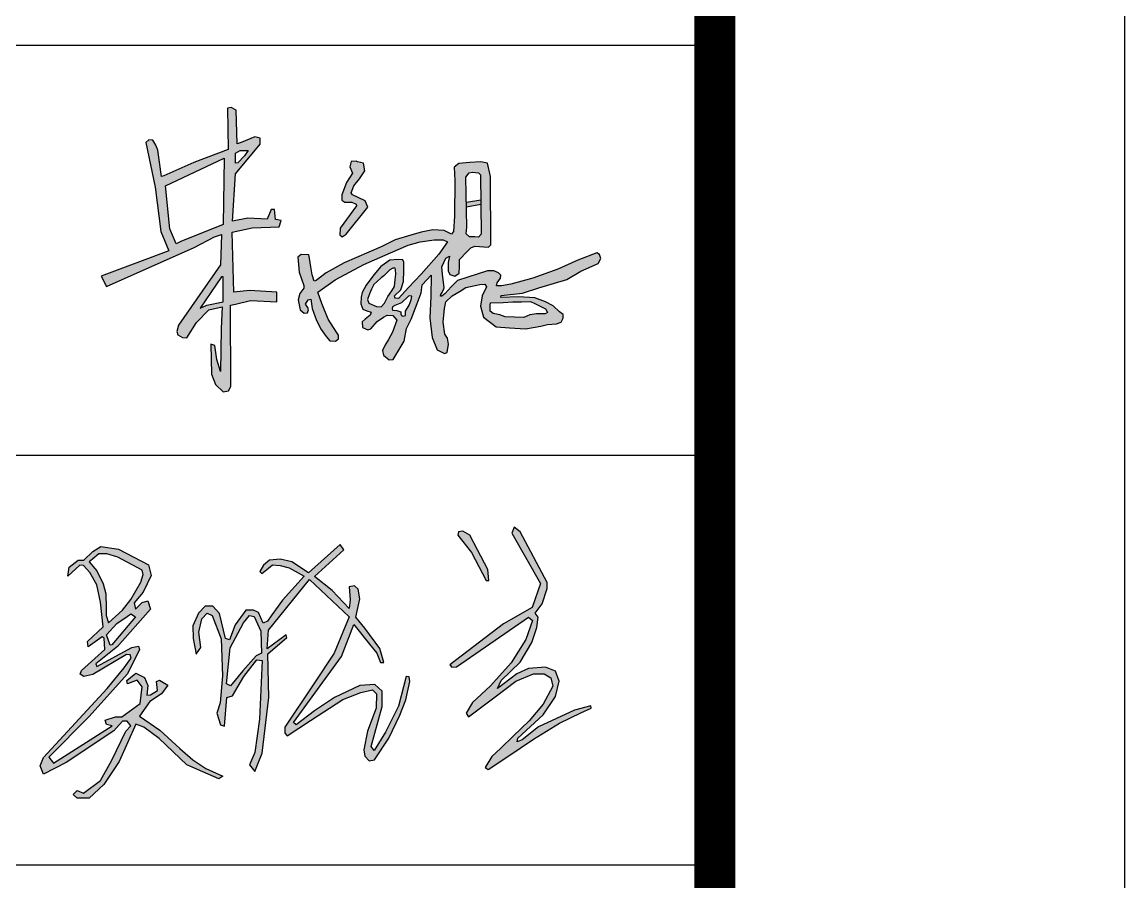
# Model space of a CAD drawing. Extents: x -417156 to 1571408, y 205758 to 1045562.
# Drawn here: x 919907 to 922597, y 1022784 to 1024882 of the extents above; entities that cross this region are included whole.
import ezdxf

# ---------------------------------------------------------------- set-up
doc = ezdxf.new("R2010")
doc.units = 0
doc.header["$LTSCALE"] = 1000
doc.header["$MEASUREMENT"] = 0
doc.layers.get('0').update_dxf_attribs({"linetype": 'CONTINUOUS'})
doc.layers.add('PUB_TITLE', color=4, linetype='CONTINUOUS')
doc.layers.add('TEL_TITLE', color=7, linetype='CONTINUOUS')

msp = doc.modelspace()

# ---------------------------------------------------------------- hatches: boundary and pattern name
h = msp.add_hatch(color=7)
h.paths.add_polyline_path([(920420, 1024369.1), (920468.2, 1024379.8), (920534.6, 1024382.1), (920539, 1024397.9), (920525.6, 1024399.8), (920523, 1024424.5), (920515.2, 1024424.7), (920505.3, 1024401.1), (920457.8, 1024403.8), (920420.9, 1024396), (920427.7, 1024511.7), (920488.2, 1024583.8), (920488.4, 1024598.7), (920474.8, 1024602), (920441.5, 1024588.4), (920432.1, 1024584.8), (920429.7, 1024666.6), (920417.5, 1024673.8), (920408.2, 1024672.1), (920409.7, 1024570.6), (920326.1, 1024538.9), (920252.9, 1024506.9), (920247.2, 1024505), (920238.7, 1024569.3), (920233.6, 1024581.9), (920225.9, 1024593.6), (920216.8, 1024594.3), (920209.1, 1024588.4), (920231.7, 1024478.9), (920246.2, 1024371.2), (920265.7, 1024323.9), (920100.6, 1024262), (920113.2, 1024236.5), (920327.4, 1024332.3), (920376.3, 1024357.6), (920393.6, 1024363.4), (920391.6, 1024289.5), (920289, 1024142.8), (920284.8, 1024126.9), (920287.6, 1024118.9), (920298.5, 1024112.1), (920309, 1024111.2), (920333.1, 1024149.2), (920362.6, 1024179.9), (920395, 1024186.9), (920393.1, 1024134.7), (920391.5, 1024029.8), (920382.5, 1024058.6), (920377.2, 1024093), (920367.6, 1024095.9), (920368.6, 1024059.2), (920369.6, 1024023.2), (920379.5, 1023997.5), (920398.1, 1023979.8), (920410.7, 1023982), (920416.4, 1023993.1), (920415.7, 1024191.3), (920427.5, 1024193.9), (920464.7, 1024202.9), (920528.7, 1024199.3), (920528.7, 1024223.2), (920462, 1024226.9), (920423.7, 1024222.8)])
h.paths.add_polyline_path([(920397.5, 1024388.4), (920294.9, 1024346.6), (920283.2, 1024340.9), (920268, 1024377.6), (920256.8, 1024482.6), (920400.6, 1024550.1)], flags=16)
h.paths.add_polyline_path([(920397.5, 1024260.1), (920397.5, 1024199), (920357.9, 1024191.1), (920341.5, 1024183.6), (920393.9, 1024260.1)], flags=16)
h.paths.add_polyline_path([(920427.7, 1024537.8), (920427.7, 1024562.3), (920439.5, 1024568.8), (920458.4, 1024568.8), (920450.2, 1024555.4), (920433.6, 1024538.2)], flags=16)
h = msp.add_hatch(color=7)
h.paths.add_polyline_path([(921011.2, 1024334.9), (921044.8, 1024332.9), (921050.7, 1024338.8), (921049.4, 1024504.9), (921042.4, 1024537.3), (921026.4, 1024540.9), (920999.3, 1024539.6), (920972.2, 1024536.8), (920960.9, 1024527.7), (920962.8, 1024495.3), (920962.3, 1024408.3), (920959.5, 1024371.1), (920954.8, 1024364.1), (920937.1, 1024373.5), (920909.4, 1024375), (920880.8, 1024369.6), (920855.4, 1024362.3), (920816.9, 1024350.3), (920783.3, 1024333.7), (920692.5, 1024294.9), (920649.2, 1024270.1), (920624.4, 1024251.7), (920619.3, 1024249.8), (920614.5, 1024264.9), (920611.7, 1024284.4), (920608.5, 1024306.1), (920606.7, 1024314.4), (920588.4, 1024314.8), (920579.6, 1024308), (920582.8, 1024271.4), (920594.4, 1024239.2), (920594.2, 1024232.3), (920584.7, 1024219.4), (920580.5, 1024204.6), (920585.8, 1024180.2), (920595.6, 1024171.8), (920603.1, 1024172.4), (920606, 1024179.9), (920604.3, 1024185.8), (920598.2, 1024194), (920604.7, 1024204.2), (920611.4, 1024205.6), (920615.1, 1024182.9), (920625.2, 1024153.8), (920636.7, 1024131.9), (920649, 1024114.9), (920658.2, 1024104.2), (920671.8, 1024103.6), (920678.7, 1024109.1), (920679.1, 1024118.3), (920674.1, 1024125.2), (920653.5, 1024156.9), (920638.7, 1024195.1), (920628.4, 1024223.1), (920671.3, 1024252.9), (920741.1, 1024290.8), (920806, 1024319.2), (920848.9, 1024337.2), (920878.3, 1024345.7), (920912.7, 1024350.7), (920934.6, 1024350.7), (920944.5, 1024345.4), (920924, 1024315.7), (920880.7, 1024266.7), (920849.5, 1024234.4), (920825.1, 1024207.9), (920818.2, 1024208.2), (920816.1, 1024210.5), (920815.4, 1024213.8), (920830.7, 1024228.5), (920837.7, 1024248.6), (920838.3, 1024275.4), (920838.5, 1024296.3), (920836.2, 1024301.5), (920824.3, 1024302.5), (920804, 1024301.1), (920782.2, 1024285.8), (920765.1, 1024265.6), (920746.4, 1024239.9), (920736.8, 1024221.9), (920734.3, 1024210.4), (920733.3, 1024194.6), (920738, 1024181.2), (920747.9, 1024177.5), (920758.5, 1024173.9), (920756.2, 1024167.1), (920743.7, 1024156.7), (920736.8, 1024150.9), (920737.2, 1024136.4), (920750.7, 1024131.4), (920757.9, 1024133.7), (920773.6, 1024151.1), (920789.1, 1024161.8), (920798, 1024166.5), (920811.2, 1024165.8), (920821.5, 1024154.3), (920810.7, 1024125.7), (920801.3, 1024107.3), (920792.1, 1024092.8), (920786.6, 1024080.8), (920789.1, 1024068.9), (920802.3, 1024057.7), (920812.2, 1024058.9), (920838.8, 1024103.5), (920844.8, 1024134.7), (920856.5, 1024156.7), (920870.5, 1024195.7), (920880.8, 1024221.2), (920883, 1024240.5), (920905.4, 1024264.2), (920904.5, 1024212.7), (920901.8, 1024160.4), (920907.8, 1024112), (920919.7, 1024082.1), (920937.8, 1024073.6), (920944, 1024075.8), (920946.9, 1024096.2), (920944.6, 1024110.9), (920938, 1024120.1), (920934.4, 1024150.1), (920937.2, 1024182.7), (920940.9, 1024199.7), (920956.3, 1024213.7), (920975.9, 1024225.5), (920989.3, 1024234.1), (921023.8, 1024241.4), (921035.9, 1024242.6), (921039.8, 1024236.2), (921029.4, 1024214.3), (921025.5, 1024188.5), (921033, 1024161.6), (921063.8, 1024138.2), (921095.7, 1024135.7), (921135, 1024133.6), (921172.2, 1024140.3), (921188.6, 1024144.2), (921210.9, 1024145.3), (921222.2, 1024149.9), (921226.5, 1024159.5), (921227, 1024168.3), (921217.7, 1024174.7), (921202.8, 1024189.8), (921183.5, 1024199.4), (921157.7, 1024208.8), (921118.1, 1024211.2), (921075.2, 1024209.6), (921075.5, 1024214.6), (921127.5, 1024220.3), (921167.9, 1024233.5), (921235.7, 1024254), (921269.6, 1024274.1), (921312.5, 1024292.9), (921318.5, 1024304.8), (921315.7, 1024314.5), (921309, 1024319), (921262.5, 1024300.7), (921213.6, 1024279.2), (921153.2, 1024256.8), (921099.5, 1024242.1), (921076.2, 1024238.5), (921064.5, 1024238.1), (921065.7, 1024245.9), (921073.7, 1024257), (921075, 1024264.3), (921069, 1024270.5), (921057.7, 1024274.9), (921042, 1024274.9), (920994.2, 1024259.4), (920969.5, 1024251.4), (920953.6, 1024235.9), (920939.5, 1024219.8), (920931.1, 1024213.2), (920927.6, 1024213.5), (920928.9, 1024217.1), (920932.1, 1024222.1), (920934.7, 1024229.3), (920936.3, 1024233.4), (920933, 1024266.7), (920930.7, 1024285.1), (920940.4, 1024305.5), (920949.9, 1024311), (920946.2, 1024295.5), (920946.7, 1024274.9), (920950.2, 1024266.4), (920962.4, 1024261.9), (920973.3, 1024269.2), (920974.3, 1024285.6), (920974.3, 1024302.6), (920992.3, 1024321), (921002, 1024331)])
h.paths.add_polyline_path([(920990.5, 1024365.1), (920992.2, 1024381.6), (920989.6, 1024503.6), (920997.6, 1024513.7), (921005.1, 1024515.7), (921020.6, 1024514.4), (921025.3, 1024509), (921027.3, 1024364.1), (921020.7, 1024357), (921011.8, 1024357.9), (920998.6, 1024357.6)], flags=16)
h.paths.add_polyline_path([(921050, 1024197.3), (921080.2, 1024197.7), (921104.2, 1024199.3), (921125.1, 1024199.5), (921146.4, 1024200.2), (921154.8, 1024197.3), (921171, 1024188.8), (921183.4, 1024181.9), (921188.7, 1024173.7), (921182.8, 1024170.1), (921161.5, 1024169.9), (921145.8, 1024167.6), (921130.8, 1024161.5), (921085.5, 1024162.8), (921072.5, 1024167.6), (921056.3, 1024171.3), (921048.7, 1024176.8), (921048.9, 1024191.6)], flags=16)
h.paths.add_polyline_path([(920818.4, 1024278.4), (920818.6, 1024266.5), (920817.2, 1024254.1), (920815.2, 1024236.4), (920809.2, 1024226.6), (920799.2, 1024212.7), (920791.5, 1024196.3), (920783, 1024187.3), (920771.8, 1024188.3), (920752.9, 1024195.8), (920750.1, 1024205), (920754.6, 1024218.7), (920759.6, 1024230.2), (920765.3, 1024241.9), (920783.3, 1024258.3), (920789.9, 1024262.9), (920796, 1024269.5), (920804.3, 1024277.7), (920811.3, 1024281.5), (920817, 1024281.7)], flags=16)
h.paths.add_polyline_path([(920857.6, 1024213.1), (920855.9, 1024203.9), (920851.2, 1024191.6), (920842.7, 1024177), (920842.1, 1024165.9), (920835.8, 1024164.7), (920832.4, 1024166.4), (920831.2, 1024170.1), (920830.7, 1024175.3), (920821.1, 1024178.2), (920810.8, 1024179.4), (920810.2, 1024183), (920810.6, 1024187), (920816.6, 1024190.8), (920832.4, 1024197.1), (920849.7, 1024213.1), (920851.4, 1024214.2)], flags=16)
for points in [[(920750.9, 1024430.3), (920743.9, 1024445.7), (920713.4, 1024460.3), (920710.1, 1024465.3), (920716.6, 1024482.5), (920730.6, 1024499.1), (920743.2, 1024518.7), (920739.6, 1024537.5), (920725.3, 1024540.9), (920722.3, 1024542.9), (920710.1, 1024541.4), (920706.6, 1024528.5), (920713, 1024513.3), (920698.6, 1024490.4), (920686.9, 1024460.5), (920686.9, 1024447.7), (920694.7, 1024442.6), (920711.5, 1024442.6), (920721.8, 1024437.5), (920723.2, 1024433.4), (920682.8, 1024379.4), (920682.3, 1024363.2), (920688.3, 1024357.7), (920697.5, 1024364.4)], [(921026.1, 1024447.8), (920990.9, 1024442.6), (920991.1, 1024429.9), (921026.3, 1024436.6)]]:
    msp.add_hatch(color=7).paths.add_polyline_path(points)
h = msp.add_hatch(color=256)
h.paths.add_polyline_path([(921121.7, 1023638.4), (921107.3, 1023649.4), (921102, 1023634.9), (921171.2, 1023512.6), (921151.4, 1023453.6), (921081.1, 1023413.6), (920950.9, 1023313.5), (920955.3, 1023308.2), (920966.4, 1023308.7), (921142.6, 1023430.1), (921151.8, 1023421.8), (921135.8, 1023375.9), (921100, 1023318.4), (921050, 1023263), (921005.5, 1023221.9), (920990, 1023196.3), (920996.3, 1023187.1), (921061.2, 1023235.9), (921111.6, 1023273.9), (921154.2, 1023291.6), (921180.4, 1023291.6), (921196.8, 1023281.9), (921201.7, 1023261.6), (921178, 1023217.6), (921144, 1023177.3), (921105.3, 1023140.1), (921074.8, 1023110.7), (921053.3, 1023090.1), (921036.6, 1023063.2), (921044.3, 1023058.3), (921089.4, 1023088.8), (921154.3, 1023132.7), (921217.9, 1023171.8), (921270.1, 1023197.2), (921295.2, 1023208.1), (921294.2, 1023214.2), (921254.9, 1023203.7), (921167, 1023162.7), (921127, 1023130.8), (921114.8, 1023125.8), (921116.2, 1023134.9), (921178.2, 1023191.8), (921208.1, 1023236.9), (921217.3, 1023274), (921208.4, 1023298.7), (921184, 1023308.6), (921142, 1023304.8), (921114.2, 1023291.6), (921079.6, 1023265.9), (921066.6, 1023256.2), (921075.5, 1023275.4), (921122.3, 1023320.4), (921150.1, 1023368.7), (921162.3, 1023404.9), (921166.1, 1023430.3), (921158.6, 1023440.1), (921175.6, 1023462.7), (921188.2, 1023500.3), (921187.5, 1023514.9)])
h.paths.add_polyline_path([(920982.3, 1023640.3), (920971.9, 1023638.4), (920969.8, 1023630.1), (921003.1, 1023587.5), (921039.1, 1023519.4), (921045.7, 1023519.4), (921043, 1023546.4), (921017.9, 1023594.5), (920999.5, 1023629.9)], flags=17)
h.paths.add_polyline_path([(920445.8, 1023299.6), (920415.9, 1023262.3), (920406.3, 1023267.9), (920414.9, 1023355.4), (920447.3, 1023416.6), (920462.1, 1023434.6), (920473.1, 1023431.4), (920489.8, 1023396), (920491.5, 1023342.5), (920478.4, 1023336.1)], flags=16)
h.paths.add_polyline_path([(920324.6, 1023377.8), (920331.7, 1023340), (920343.1, 1023355.8), (920338.7, 1023393.8), (920345.6, 1023426), (920358.9, 1023439.8), (920371.3, 1023433.9), (920392.6, 1023377), (920396, 1023287.1), (920390.6, 1023221.1), (920382.7, 1023195.9), (920391.1, 1023167.2), (920401, 1023164.2), (920406.4, 1023234.4), (920420.8, 1023237.9), (920448, 1023285.8), (920480.1, 1023326.4), (920492.5, 1023324.4), (920486.1, 1023181.1), (920475.2, 1023100.3), (920461.8, 1023070.1), (920475.2, 1023053.8), (920492.5, 1023098.8), (920508.8, 1023234.4), (920506.5, 1023340.7), (920553.3, 1023380.8), (920551.2, 1023387.1), (920505.5, 1023353.1), (920508.6, 1023398.5), (920608, 1023521.7), (920705.3, 1023430.7), (920668.5, 1023342.7), (920618.8, 1023267.8), (920548.2, 1023161.6), (920548.4, 1023147.6), (920553.7, 1023140.7), (920611.1, 1023178.2), (920689.6, 1023229.4), (920733.1, 1023246.6), (920762.3, 1023252.7), (920771.5, 1023243.1), (920770.7, 1023208), (920749.7, 1023152), (920740.9, 1023106.2), (920743.2, 1023091.3), (920753.9, 1023079.8), (920766.9, 1023082.1), (920801.7, 1023134.8), (920828.9, 1023191.1), (920842.9, 1023228.4), (920852.7, 1023273.2), (920851.2, 1023284.8), (920844, 1023285.6), (920825.1, 1023213.3), (920793.5, 1023149.3), (920766, 1023105.1), (920758.8, 1023114.5), (920785.2, 1023212.2), (920785.6, 1023249.8), (920767.5, 1023265.6), (920730.9, 1023263.7), (920669.5, 1023234.4), (920620.9, 1023201.6), (920575.7, 1023167.4), (920569.3, 1023173.4), (920686.5, 1023334.5), (920716.5, 1023412.6), (920754.9, 1023364.6), (920772.9, 1023342.1), (920781.1, 1023319.3), (920789.4, 1023319.3), (920779.7, 1023353.7), (920743, 1023403.7), (920721, 1023430.3), (920731, 1023475.2), (920726.9, 1023498.4), (920717.7, 1023506.7), (920704.8, 1023503.8), (920707.7, 1023472.7), (920704.8, 1023451.5), (920663.2, 1023495.5), (920620.6, 1023529.7), (920692.1, 1023594.4), (920683, 1023607.2), (920605.9, 1023538.4), (920565.2, 1023564.8), (920536.4, 1023571.6), (920510.8, 1023569.1), (920496, 1023556.9), (920487.4, 1023541.4), (920492.4, 1023536.7), (920508.6, 1023550), (920518.5, 1023558.2), (920537.1, 1023556.1), (920558.6, 1023550.9), (920595, 1023530), (920542.5, 1023471.6), (920514.9, 1023433.6), (920505.6, 1023420.7), (920495.3, 1023415.4), (920483.9, 1023441.6), (920471.8, 1023446.9), (920452.9, 1023446.9), (920427.1, 1023411.6), (920412.9, 1023375), (920403.4, 1023378), (920388.9, 1023439), (920372.3, 1023457.2), (920353.6, 1023457.4), (920337.4, 1023439.8), (920323.8, 1023409.3)])
h.paths.add_polyline_path([(920121.9, 1023361.9), (920113.6, 1023387.2), (920138.7, 1023414.7), (920163.5, 1023432), (920172.8, 1023438.4), (920184, 1023430.7), (920126.7, 1023362.9)], flags=16)
h.paths.add_polyline_path([(920112.8, 1023434.1), (920118.5, 1023416.2), (920152.1, 1023447.4), (920172.4, 1023473.3), (920196.9, 1023515.8), (920202.4, 1023533.9), (920200.6, 1023545), (920140.8, 1023576.4), (920113.9, 1023584.5), (920094.3, 1023585), (920079.1, 1023571.8), (920071.1, 1023564.9), (920089.7, 1023543.1), (920105.2, 1023511.4), (920111.9, 1023486.8), (920112.6, 1023454.1)], flags=16)
h.paths.add_polyline_path([(920048.4, 1023557.1), (920019.2, 1023530.5), (920021.9, 1023552.2), (920044.1, 1023569.2), (920058, 1023569.6), (920079.8, 1023590.2), (920099.7, 1023602.9), (920142.2, 1023595.8), (920215.6, 1023557.7), (920222, 1023531.5), (920202.9, 1023491.1), (920180.7, 1023465.3), (920183.8, 1023449.8), (920200.1, 1023466.1), (920214.4, 1023470.1), (920220.3, 1023449.9), (920140, 1023358.7), (920087.5, 1023316.2), (920089.6, 1023309.6), (920175.1, 1023356), (920191.3, 1023359.1), (920193.5, 1023351.2), (920164.4, 1023291.7), (920070.9, 1023187.9), (919972.5, 1023088.5), (919984, 1023074.3), (920127, 1023165.4), (920113.2, 1023168.2), (920109.9, 1023178.6), (920135.2, 1023187.4), (920150.6, 1023186.8), (920195.1, 1023219.8), (920200.1, 1023260.4), (920188, 1023276.4), (920164.9, 1023267.6), (920162.7, 1023275.3), (920184.7, 1023293.9), (920206.1, 1023283), (920213.8, 1023263.7), (920211.6, 1023240.1), (920220.4, 1023240.7), (920237.5, 1023251.1), (920235.3, 1023273.1), (920242.4, 1023276.4), (920262.8, 1023264.3), (920247.4, 1023243.4), (920219.3, 1023224.2), (920193.5, 1023189), (920243, 1023154.4), (920292.4, 1023110), (920323.5, 1023082.1), (920355.8, 1023060.8), (920397, 1023042.7), (920387.1, 1023036.1), (920309.1, 1023069.6), (920241.4, 1023134.4), (920204.1, 1023161.9), (920184.8, 1023169), (920144.1, 1023078.4), (920106.8, 1023021.8), (920071.3, 1022989), (920042, 1022988.3), (920032, 1022997.5), (920041.7, 1023007.5), (920057.1, 1023000.6), (920098.7, 1023031.8), (920126.4, 1023081.6), (920160.3, 1023152), (920172.7, 1023165.1), (920163.4, 1023176.3), (920152.6, 1023176.7), (920131.4, 1023153.2), (920015.1, 1023075.9), (919960, 1023047.4), (919951.9, 1023067.4), (919959.6, 1023088.2), (920114.9, 1023255.8), (920156.1, 1023306.4), (920168.8, 1023323.5), (920173.5, 1023329.8), (920170.9, 1023338.4), (920161.8, 1023338.8), (920080.3, 1023290.5), (920058, 1023285.4), (920049.2, 1023290.8), (920052.2, 1023299.9), (920109.4, 1023351.1), (920107.4, 1023379.1), (920102.4, 1023382.4), (920069, 1023358.1), (920067, 1023371.1), (920105.4, 1023406.4), (920098.6, 1023466.4), (920089.5, 1023509), (920072.5, 1023539.2), (920056.9, 1023556.2)])

# ---------------------------------------------------------------- linework, layer by layer
for p, q in [((920971.9, 1023638.4), (920969.8, 1023630.1)), ((920982.3, 1023640.3), (920971.9, 1023638.4)), ((920999.5, 1023629.9), (920982.3, 1023640.3)), ((921107.3, 1023649.4), (921102, 1023634.9)), ((921102, 1023634.9), (921171.2, 1023512.6)), ((921121.7, 1023638.4), (921107.3, 1023649.4)), ((921187.5, 1023514.9), (921121.7, 1023638.4)), ((920683, 1023607.2), (920605.9, 1023538.4)), ((920692.1, 1023594.4), (920683, 1023607.2)), ((920969.8, 1023630.1), (921003.1, 1023587.5)), ((921017.9, 1023594.5), (920999.5, 1023629.9)), ((920058, 1023569.6), (920079.8, 1023590.2)), ((920094.3, 1023585), (920079.1, 1023571.8)), ((920079.8, 1023590.2), (920099.7, 1023602.9)), ((920113.9, 1023584.5), (920094.3, 1023585)), ((920099.7, 1023602.9), (920142.2, 1023595.8)), ((920140.8, 1023576.4), (920113.9, 1023584.5)), ((920142.2, 1023595.8), (920215.6, 1023557.7)), ((920620.6, 1023529.7), (920692.1, 1023594.4)), ((921003.1, 1023587.5), (921039.1, 1023519.4)), ((921043, 1023546.4), (921017.9, 1023594.5)), ((920048.4, 1023557.1), (920019.2, 1023530.5)), ((920019.2, 1023530.5), (920021.9, 1023552.2)), ((920021.9, 1023552.2), (920044.1, 1023569.2)), ((920044.1, 1023569.2), (920058, 1023569.6)), ((920056.9, 1023556.2), (920048.4, 1023557.1)), ((920072.5, 1023539.2), (920056.9, 1023556.2)), ((920079.1, 1023571.8), (920071.1, 1023564.9)), ((920071.1, 1023564.9), (920089.7, 1023543.1)), ((920200.6, 1023545), (920140.8, 1023576.4)), ((920215.6, 1023557.7), (920222, 1023531.5)), ((920496, 1023556.9), (920487.4, 1023541.4)), ((920510.8, 1023569.1), (920496, 1023556.9)), ((920508.6, 1023550), (920518.5, 1023558.2)), ((920536.4, 1023571.6), (920510.8, 1023569.1)), ((920518.5, 1023558.2), (920537.1, 1023556.1)), ((920565.2, 1023564.8), (920536.4, 1023571.6)), ((920537.1, 1023556.1), (920558.6, 1023550.9)), ((920558.6, 1023550.9), (920595, 1023530)), ((920605.9, 1023538.4), (920565.2, 1023564.8)), ((920089.5, 1023509), (920072.5, 1023539.2)), ((920089.7, 1023543.1), (920105.2, 1023511.4)), ((920196.9, 1023515.8), (920202.4, 1023533.9)), ((920202.4, 1023533.9), (920200.6, 1023545)), ((920222, 1023531.5), (920202.9, 1023491.1)), ((920487.4, 1023541.4), (920492.4, 1023536.7)), ((920492.4, 1023536.7), (920508.6, 1023550)), ((920595, 1023530), (920542.5, 1023471.6)), ((920663.2, 1023495.5), (920620.6, 1023529.7)), ((921045.7, 1023519.4), (921043, 1023546.4)), ((920098.6, 1023466.4), (920089.5, 1023509)), ((920105.2, 1023511.4), (920111.9, 1023486.8)), ((920172.4, 1023473.3), (920196.9, 1023515.8)), ((920508.6, 1023398.5), (920608, 1023521.7)), ((920608, 1023521.7), (920705.3, 1023430.7)), ((920717.7, 1023506.7), (920704.8, 1023503.8)), ((920704.8, 1023503.8), (920707.7, 1023472.7)), ((920726.9, 1023498.4), (920717.7, 1023506.7)), ((920731, 1023475.2), (920726.9, 1023498.4)), ((921039.1, 1023519.4), (921045.7, 1023519.4)), ((921171.2, 1023512.6), (921151.4, 1023453.6)), ((921175.6, 1023462.7), (921188.2, 1023500.3)), ((921188.2, 1023500.3), (921187.5, 1023514.9)), ((920111.9, 1023486.8), (920112.6, 1023454.1)), ((920152.1, 1023447.4), (920172.4, 1023473.3)), ((920202.9, 1023491.1), (920180.7, 1023465.3)), ((920200.1, 1023466.1), (920214.4, 1023470.1)), ((920214.4, 1023470.1), (920220.3, 1023449.9)), ((920542.5, 1023471.6), (920514.9, 1023433.6)), ((920704.8, 1023451.5), (920663.2, 1023495.5)), ((920707.7, 1023472.7), (920704.8, 1023451.5)), ((920721, 1023430.3), (920731, 1023475.2)), ((920105.4, 1023406.4), (920098.6, 1023466.4)), ((920112.6, 1023454.1), (920112.8, 1023434.1)), ((920118.5, 1023416.2), (920152.1, 1023447.4)), ((920220.3, 1023449.9), (920140, 1023358.7)), ((920180.7, 1023465.3), (920183.8, 1023449.8)), ((920183.8, 1023449.8), (920200.1, 1023466.1)), ((920353.6, 1023457.4), (920337.4, 1023439.8)), ((920372.3, 1023457.2), (920353.6, 1023457.4)), ((920388.9, 1023439), (920372.3, 1023457.2)), ((920452.9, 1023446.9), (920427.1, 1023411.6)), ((920471.8, 1023446.9), (920452.9, 1023446.9)), ((920483.9, 1023441.6), (920471.8, 1023446.9)), ((921151.4, 1023453.6), (921081.1, 1023413.6)), ((921158.6, 1023440.1), (921175.6, 1023462.7)), ((920112.8, 1023434.1), (920118.5, 1023416.2)), ((920184, 1023430.7), (920126.7, 1023362.9)), ((920138.7, 1023414.7), (920163.5, 1023432)), ((920163.5, 1023432), (920172.8, 1023438.4)), ((920172.8, 1023438.4), (920184, 1023430.7)), ((920337.4, 1023439.8), (920323.8, 1023409.3)), ((920338.7, 1023393.8), (920345.6, 1023426)), ((920345.6, 1023426), (920358.9, 1023439.8)), ((920358.9, 1023439.8), (920371.3, 1023433.9)), ((920371.3, 1023433.9), (920392.6, 1023377)), ((920403.4, 1023378), (920388.9, 1023439)), ((920414.9, 1023355.4), (920447.3, 1023416.6)), ((920447.3, 1023416.6), (920462.1, 1023434.6)), ((920462.1, 1023434.6), (920473.1, 1023431.4)), ((920473.1, 1023431.4), (920489.8, 1023396)), ((920495.3, 1023415.4), (920483.9, 1023441.6)), ((920505.6, 1023420.7), (920495.3, 1023415.4)), ((920514.9, 1023433.6), (920505.6, 1023420.7)), ((920705.3, 1023430.7), (920668.5, 1023342.7)), ((920743, 1023403.7), (920721, 1023430.3)), ((920966.4, 1023308.7), (921142.6, 1023430.1)), ((921151.8, 1023421.8), (921135.8, 1023375.9)), ((921142.6, 1023430.1), (921151.8, 1023421.8)), ((921166.1, 1023430.3), (921158.6, 1023440.1)), ((921162.3, 1023404.9), (921166.1, 1023430.3)), ((920067, 1023371.1), (920105.4, 1023406.4)), ((920113.6, 1023387.2), (920138.7, 1023414.7)), ((920323.8, 1023409.3), (920324.6, 1023377.8)), ((920343.1, 1023355.8), (920338.7, 1023393.8)), ((920427.1, 1023411.6), (920412.9, 1023375)), ((920489.8, 1023396), (920491.5, 1023342.5)), ((920505.5, 1023353.1), (920508.6, 1023398.5)), ((920686.5, 1023334.5), (920716.5, 1023412.6)), ((920716.5, 1023412.6), (920754.9, 1023364.6)), ((920779.7, 1023353.7), (920743, 1023403.7)), ((921081.1, 1023413.6), (920950.9, 1023313.5)), ((921150.1, 1023368.7), (921162.3, 1023404.9)), ((920069, 1023358.1), (920067, 1023371.1)), ((920102.4, 1023382.4), (920069, 1023358.1)), ((920107.4, 1023379.1), (920102.4, 1023382.4)), ((920109.4, 1023351.1), (920107.4, 1023379.1)), ((920121.9, 1023361.9), (920113.6, 1023387.2)), ((920126.7, 1023362.9), (920121.9, 1023361.9)), ((920324.6, 1023377.8), (920331.7, 1023340)), ((920392.6, 1023377), (920396, 1023287.1)), ((920412.9, 1023375), (920403.4, 1023378)), ((920551.2, 1023387.1), (920505.5, 1023353.1)), ((920506.5, 1023340.7), (920553.3, 1023380.8)), ((920553.3, 1023380.8), (920551.2, 1023387.1)), ((920754.9, 1023364.6), (920772.9, 1023342.1)), ((921135.8, 1023375.9), (921100, 1023318.4)), ((921122.3, 1023320.4), (921150.1, 1023368.7)), ((920052.2, 1023299.9), (920109.4, 1023351.1)), ((920161.8, 1023338.8), (920080.3, 1023290.5)), ((920140, 1023358.7), (920087.5, 1023316.2)), ((920089.6, 1023309.6), (920175.1, 1023356)), ((920170.9, 1023338.4), (920161.8, 1023338.8)), ((920193.5, 1023351.2), (920164.4, 1023291.7)), ((920173.5, 1023329.8), (920170.9, 1023338.4)), ((920175.1, 1023356), (920191.3, 1023359.1)), ((920191.3, 1023359.1), (920193.5, 1023351.2)), ((920331.7, 1023340), (920343.1, 1023355.8)), ((920406.3, 1023267.9), (920414.9, 1023355.4)), ((920478.4, 1023336.1), (920445.8, 1023299.6)), ((920491.5, 1023342.5), (920478.4, 1023336.1)), ((920508.8, 1023234.4), (920506.5, 1023340.7)), ((920668.5, 1023342.7), (920618.8, 1023267.8)), ((920772.9, 1023342.1), (920781.1, 1023319.3)), ((920789.4, 1023319.3), (920779.7, 1023353.7)), ((920087.5, 1023316.2), (920089.6, 1023309.6)), ((920156.1, 1023306.4), (920168.8, 1023323.5)), ((920168.8, 1023323.5), (920173.5, 1023329.8)), ((920448, 1023285.8), (920480.1, 1023326.4)), ((920480.1, 1023326.4), (920492.5, 1023324.4)), ((920492.5, 1023324.4), (920486.1, 1023181.1)), ((920569.3, 1023173.4), (920686.5, 1023334.5)), ((920781.1, 1023319.3), (920789.4, 1023319.3)), ((920950.9, 1023313.5), (920955.3, 1023308.2)), ((920955.3, 1023308.2), (920966.4, 1023308.7)), ((921100, 1023318.4), (921050, 1023263)), ((921075.5, 1023275.4), (921122.3, 1023320.4)), ((921184, 1023308.6), (921142, 1023304.8)), ((921208.4, 1023298.7), (921184, 1023308.6)), ((920049.2, 1023290.8), (920052.2, 1023299.9)), ((920058, 1023285.4), (920049.2, 1023290.8)), ((920080.3, 1023290.5), (920058, 1023285.4)), ((920164.4, 1023291.7), (920070.9, 1023187.9)), ((920114.9, 1023255.8), (920156.1, 1023306.4)), ((920162.7, 1023275.3), (920184.7, 1023293.9)), ((920184.7, 1023293.9), (920206.1, 1023283)), ((920206.1, 1023283), (920213.8, 1023263.7)), ((920396, 1023287.1), (920390.6, 1023221.1)), ((920445.8, 1023299.6), (920415.9, 1023262.3)), ((920420.8, 1023237.9), (920448, 1023285.8)), ((920844, 1023285.6), (920825.1, 1023213.3)), ((920851.2, 1023284.8), (920844, 1023285.6)), ((920852.7, 1023273.2), (920851.2, 1023284.8)), ((921114.2, 1023291.6), (921079.6, 1023265.9)), ((921111.6, 1023273.9), (921154.2, 1023291.6)), ((921142, 1023304.8), (921114.2, 1023291.6)), ((921154.2, 1023291.6), (921180.4, 1023291.6)), ((921180.4, 1023291.6), (921196.8, 1023281.9)), ((921196.8, 1023281.9), (921201.7, 1023261.6)), ((921217.3, 1023274), (921208.4, 1023298.7)), ((919959.6, 1023088.2), (920114.9, 1023255.8)), ((920164.9, 1023267.6), (920162.7, 1023275.3)), ((920188, 1023276.4), (920164.9, 1023267.6)), ((920164.9, 1023267.6), (920164.9, 1023267.6)), ((920200.1, 1023260.4), (920188, 1023276.4)), ((920195.1, 1023219.8), (920200.1, 1023260.4)), ((920213.8, 1023263.7), (920211.6, 1023240.1)), ((920235.3, 1023273.1), (920242.4, 1023276.4)), ((920237.5, 1023251.1), (920235.3, 1023273.1)), ((920242.4, 1023276.4), (920262.8, 1023264.3)), ((920262.8, 1023264.3), (920247.4, 1023243.4)), ((920415.9, 1023262.3), (920406.3, 1023267.9)), ((920618.8, 1023267.8), (920548.2, 1023161.6)), ((920730.9, 1023263.7), (920669.5, 1023234.4)), ((920767.5, 1023265.6), (920730.9, 1023263.7)), ((920785.6, 1023249.8), (920767.5, 1023265.6)), ((920842.9, 1023228.4), (920852.7, 1023273.2)), ((921050, 1023263), (921005.5, 1023221.9)), ((921061.2, 1023235.9), (921111.6, 1023273.9)), ((921066.6, 1023256.2), (921075.5, 1023275.4)), ((921079.6, 1023265.9), (921066.6, 1023256.2)), ((921201.7, 1023261.6), (921178, 1023217.6)), ((921208.1, 1023236.9), (921217.3, 1023274)), ((920211.6, 1023240.1), (920220.4, 1023240.7)), ((920247.4, 1023243.4), (920219.3, 1023224.2)), ((920220.4, 1023240.7), (920237.5, 1023251.1)), ((920401, 1023164.2), (920406.4, 1023234.4)), ((920406.4, 1023234.4), (920420.8, 1023237.9)), ((920492.5, 1023098.8), (920508.8, 1023234.4)), ((920611.1, 1023178.2), (920689.6, 1023229.4)), ((920669.5, 1023234.4), (920620.9, 1023201.6)), ((920689.6, 1023229.4), (920733.1, 1023246.6)), ((920733.1, 1023246.6), (920762.3, 1023252.7)), ((920762.3, 1023252.7), (920771.5, 1023243.1)), ((920771.5, 1023243.1), (920770.7, 1023208)), ((920785.2, 1023212.2), (920785.6, 1023249.8)), ((920828.9, 1023191.1), (920842.9, 1023228.4)), ((920996.3, 1023187.1), (921061.2, 1023235.9)), ((921178.2, 1023191.8), (921208.1, 1023236.9)), ((920150.6, 1023186.8), (920195.1, 1023219.8)), ((920219.3, 1023224.2), (920193.5, 1023189)), ((920390.6, 1023221.1), (920382.7, 1023195.9)), ((920620.9, 1023201.6), (920575.7, 1023167.4)), ((920770.7, 1023208), (920749.7, 1023152)), ((920758.8, 1023114.5), (920785.2, 1023212.2)), ((920825.1, 1023213.3), (920793.5, 1023149.3)), ((921005.5, 1023221.9), (920990, 1023196.3)), ((921178, 1023217.6), (921144, 1023177.3)), ((921254.9, 1023203.7), (921167, 1023162.7)), ((921294.2, 1023214.2), (921254.9, 1023203.7)), ((921270.1, 1023197.2), (921295.2, 1023208.1)), ((921295.2, 1023208.1), (921294.2, 1023214.2)), ((920070.9, 1023187.9), (919972.5, 1023088.5)), ((920109.9, 1023178.6), (920135.2, 1023187.4)), ((920113.2, 1023168.2), (920109.9, 1023178.6)), ((920152.6, 1023176.7), (920131.4, 1023153.2)), ((920135.2, 1023187.4), (920150.6, 1023186.8)), ((920163.4, 1023176.3), (920152.6, 1023176.7)), ((920172.7, 1023165.1), (920163.4, 1023176.3)), ((920193.5, 1023189), (920243, 1023154.4)), ((920382.7, 1023195.9), (920391.1, 1023167.2)), ((920486.1, 1023181.1), (920475.2, 1023100.3)), ((920553.7, 1023140.7), (920611.1, 1023178.2)), ((920801.7, 1023134.8), (920828.9, 1023191.1)), ((920990, 1023196.3), (920996.3, 1023187.1)), ((921144, 1023177.3), (921105.3, 1023140.1)), ((921116.2, 1023134.9), (921178.2, 1023191.8)), ((921217.9, 1023171.8), (921270.1, 1023197.2)), ((919984, 1023074.3), (920127, 1023165.4)), ((920131.4, 1023153.2), (920015.1, 1023075.9)), ((920127, 1023165.4), (920113.2, 1023168.2)), ((920126.4, 1023081.6), (920160.3, 1023152)), ((920184.8, 1023169), (920144.1, 1023078.4)), ((920160.3, 1023152), (920172.7, 1023165.1)), ((920204.1, 1023161.9), (920184.8, 1023169)), ((920241.4, 1023134.4), (920204.1, 1023161.9)), ((920243, 1023154.4), (920292.4, 1023110)), ((920391.1, 1023167.2), (920401, 1023164.2)), ((920548.2, 1023161.6), (920548.4, 1023147.6)), ((920548.4, 1023147.6), (920553.7, 1023140.7)), ((920575.7, 1023167.4), (920569.3, 1023173.4)), ((920749.7, 1023152), (920740.9, 1023106.2)), ((920793.5, 1023149.3), (920766, 1023105.1)), ((921167, 1023162.7), (921127, 1023130.8)), ((921154.3, 1023132.7), (921217.9, 1023171.8)), ((920309.1, 1023069.6), (920241.4, 1023134.4)), ((920766.9, 1023082.1), (920801.7, 1023134.8)), ((921105.3, 1023140.1), (921074.8, 1023110.7)), ((921089.4, 1023088.8), (921154.3, 1023132.7)), ((921114.8, 1023125.8), (921116.2, 1023134.9)), ((921127, 1023130.8), (921114.8, 1023125.8)), ((920292.4, 1023110), (920323.5, 1023082.1)), ((920475.2, 1023100.3), (920461.8, 1023070.1)), ((920475.2, 1023053.8), (920492.5, 1023098.8)), ((920740.9, 1023106.2), (920743.2, 1023091.3)), ((920766, 1023105.1), (920758.8, 1023114.5)), ((921074.8, 1023110.7), (921053.3, 1023090.1)), ((919951.9, 1023067.4), (919959.6, 1023088.2)), ((919960, 1023047.4), (919951.9, 1023067.4)), ((920015.1, 1023075.9), (919960, 1023047.4)), ((919972.5, 1023088.5), (919984, 1023074.3)), ((920098.7, 1023031.8), (920126.4, 1023081.6)), ((920144.1, 1023078.4), (920106.8, 1023021.8)), ((920387.1, 1023036.1), (920309.1, 1023069.6)), ((920323.5, 1023082.1), (920355.8, 1023060.8)), ((920461.8, 1023070.1), (920475.2, 1023053.8)), ((920743.2, 1023091.3), (920753.9, 1023079.8)), ((920753.9, 1023079.8), (920766.9, 1023082.1)), ((921053.3, 1023090.1), (921036.6, 1023063.2)), ((921044.3, 1023058.3), (921089.4, 1023088.8)), ((920355.8, 1023060.8), (920397, 1023042.7)), ((920397, 1023042.7), (920387.1, 1023036.1)), ((921036.6, 1023063.2), (921044.3, 1023058.3)), ((920057.1, 1023000.6), (920098.7, 1023031.8)), ((920106.8, 1023021.8), (920071.3, 1022989)), ((920032, 1022997.5), (920041.7, 1023007.5)), ((920042, 1022988.3), (920032, 1022997.5)), ((920041.7, 1023007.5), (920057.1, 1023000.6)), ((920071.3, 1022989), (920042, 1022988.3))]:
    msp.add_line(p, q)
for points in [[(920395, 1024186.9), (920393.1, 1024134.7), (920391.5, 1024029.8), (920382.5, 1024058.6), (920377.2, 1024093), (920367.6, 1024095.9), (920368.6, 1024059.2), (920369.6, 1024023.2), (920379.5, 1023997.5), (920398.1, 1023979.8), (920410.7, 1023982), (920416.4, 1023993.1), (920415.7, 1024191.3), (920427.5, 1024193.9), (920464.7, 1024202.9), (920528.7, 1024199.3), (920528.7, 1024223.2), (920462, 1024226.9), (920423.7, 1024222.8), (920420, 1024369.1), (920468.2, 1024379.8), (920534.6, 1024382.1), (920539, 1024397.9), (920525.6, 1024399.8), (920523, 1024424.5), (920515.2, 1024424.7), (920505.3, 1024401.1), (920457.8, 1024403.8), (920420.9, 1024396), (920427.7, 1024511.7), (920488.2, 1024583.8), (920488.4, 1024598.7), (920474.8, 1024602), (920441.5, 1024588.4), (920432.1, 1024584.8), (920429.7, 1024666.6), (920417.5, 1024673.8), (920408.2, 1024672.1), (920409.7, 1024570.6), (920326.1, 1024538.9), (920252.9, 1024506.9), (920247.2, 1024505), (920238.7, 1024569.3), (920233.6, 1024581.9), (920225.9, 1024593.6), (920216.8, 1024594.3), (920209.1, 1024588.4), (920231.7, 1024478.9), (920246.2, 1024371.2), (920265.7, 1024323.9), (920100.6, 1024262), (920113.2, 1024236.5), (920327.4, 1024332.3), (920376.3, 1024357.6), (920393.6, 1024363.4), (920391.6, 1024289.5), (920289, 1024142.8), (920284.8, 1024126.9), (920287.6, 1024118.9), (920298.5, 1024112.1), (920309, 1024111.2), (920333.1, 1024149.2), (920362.6, 1024179.9)], [(920606.7, 1024314.4), (920588.4, 1024314.8), (920579.6, 1024308), (920582.8, 1024271.4), (920594.4, 1024239.2), (920594.2, 1024232.3), (920584.7, 1024219.4), (920580.5, 1024204.6), (920585.8, 1024180.2), (920595.6, 1024171.8), (920603.1, 1024172.4), (920606, 1024179.9), (920604.3, 1024185.8), (920598.2, 1024194), (920604.7, 1024204.2), (920611.4, 1024205.6), (920615.1, 1024182.9), (920625.2, 1024153.8), (920636.7, 1024131.9), (920649, 1024114.9), (920658.2, 1024104.2), (920671.8, 1024103.6), (920678.7, 1024109.1), (920679.1, 1024118.3), (920674.1, 1024125.2), (920653.5, 1024156.9), (920638.7, 1024195.1), (920628.4, 1024223.1), (920671.3, 1024252.9), (920741.1, 1024290.8), (920806, 1024319.2), (920848.9, 1024337.2), (920878.3, 1024345.7), (920912.7, 1024350.7), (920934.6, 1024350.7), (920944.5, 1024345.4), (920924, 1024315.7), (920880.7, 1024266.7), (920849.5, 1024234.4), (920825.1, 1024207.9), (920818.2, 1024208.2), (920816.1, 1024210.5), (920815.4, 1024213.8), (920830.7, 1024228.5), (920837.7, 1024248.6), (920838.3, 1024275.4), (920838.5, 1024296.3), (920836.2, 1024301.5), (920824.3, 1024302.5), (920804, 1024301.1), (920782.2, 1024285.8), (920765.1, 1024265.6), (920746.4, 1024239.9), (920736.8, 1024221.9), (920734.3, 1024210.4), (920733.3, 1024194.6), (920738, 1024181.2), (920747.9, 1024177.5), (920758.5, 1024173.9), (920756.2, 1024167.1), (920743.7, 1024156.7), (920736.8, 1024150.9), (920737.2, 1024136.4), (920750.7, 1024131.4), (920757.9, 1024133.7), (920773.6, 1024151.1), (920789.1, 1024161.8), (920798, 1024166.5), (920811.2, 1024165.8), (920821.5, 1024154.3), (920810.7, 1024125.7), (920801.3, 1024107.3), (920792.1, 1024092.8), (920786.6, 1024080.8), (920789.1, 1024068.9), (920802.3, 1024057.7), (920812.2, 1024058.9), (920838.8, 1024103.5), (920844.8, 1024134.7), (920856.5, 1024156.7), (920870.5, 1024195.7), (920880.8, 1024221.2), (920883, 1024240.5), (920905.4, 1024264.2), (920904.5, 1024212.7), (920901.8, 1024160.4), (920907.8, 1024112), (920919.7, 1024082.1), (920937.8, 1024073.6), (920944, 1024075.8), (920946.9, 1024096.2), (920944.6, 1024110.9), (920938, 1024120.1), (920934.4, 1024150.1), (920937.2, 1024182.7), (920940.9, 1024199.7), (920956.3, 1024213.7), (920975.9, 1024225.5), (920989.3, 1024234.1), (921023.8, 1024241.4), (921035.9, 1024242.6), (921039.8, 1024236.2), (921029.4, 1024214.3), (921025.5, 1024188.5), (921033, 1024161.6), (921063.8, 1024138.2), (921095.7, 1024135.7), (921135, 1024133.6), (921172.2, 1024140.3), (921188.6, 1024144.2), (921210.9, 1024145.3), (921222.2, 1024149.9), (921226.5, 1024159.5), (921227, 1024168.3), (921217.7, 1024174.7), (921202.8, 1024189.8), (921183.5, 1024199.4), (921157.7, 1024208.8), (921118.1, 1024211.2), (921075.2, 1024209.6), (921075.5, 1024214.6), (921127.5, 1024220.3), (921167.9, 1024233.5), (921235.7, 1024254), (921269.6, 1024274.1), (921312.5, 1024292.9), (921318.5, 1024304.8), (921315.7, 1024314.5), (921309, 1024319), (921262.5, 1024300.7), (921213.6, 1024279.2), (921153.2, 1024256.8), (921099.5, 1024242.1), (921076.2, 1024238.5), (921064.5, 1024238.1), (921065.7, 1024245.9), (921073.7, 1024257), (921075, 1024264.3), (921069, 1024270.5), (921057.7, 1024274.9), (921042, 1024274.9), (920994.2, 1024259.4), (920969.5, 1024251.4), (920953.6, 1024235.9), (920939.5, 1024219.8), (920931.1, 1024213.2), (920927.6, 1024213.5), (920928.9, 1024217.1), (920932.1, 1024222.1), (920934.7, 1024229.3), (920936.3, 1024233.4), (920933, 1024266.7), (920930.7, 1024285.1), (920940.4, 1024305.5), (920949.9, 1024311), (920946.2, 1024295.5), (920946.7, 1024274.9), (920950.2, 1024266.4), (920962.4, 1024261.9), (920973.3, 1024269.2), (920974.3, 1024285.6), (920974.3, 1024302.6), (920992.3, 1024321), (921002, 1024331), (921011.2, 1024334.9), (921044.8, 1024332.9), (921050.7, 1024338.8), (921049.4, 1024504.9), (921042.4, 1024537.3), (921026.4, 1024540.9), (920999.3, 1024539.6), (920972.2, 1024536.8), (920960.9, 1024527.7), (920962.8, 1024495.3), (920962.3, 1024408.3), (920959.5, 1024371.1), (920954.8, 1024364.1), (920937.1, 1024373.5), (920909.4, 1024375), (920880.8, 1024369.6), (920855.4, 1024362.3), (920816.9, 1024350.3), (920783.3, 1024333.7), (920692.5, 1024294.9), (920649.2, 1024270.1), (920624.4, 1024251.7), (920619.3, 1024249.8), (920614.5, 1024264.9), (920611.7, 1024284.4), (920608.5, 1024306.1)], [(920722.3, 1024542.9), (920710.1, 1024541.4), (920706.6, 1024528.5), (920713, 1024513.3), (920698.6, 1024490.4), (920686.9, 1024460.5), (920686.9, 1024447.7), (920694.7, 1024442.6), (920711.5, 1024442.6), (920721.8, 1024437.5), (920723.2, 1024433.4), (920682.8, 1024379.4), (920682.3, 1024363.2), (920688.3, 1024357.7), (920697.5, 1024364.4), (920750.9, 1024430.3), (920743.9, 1024445.7), (920713.4, 1024460.3), (920710.1, 1024465.3), (920716.6, 1024482.5), (920730.6, 1024499.1), (920743.2, 1024518.7), (920739.6, 1024537.5), (920725.3, 1024540.9), (920725.3, 1024540.9), (920725.3, 1024540.9)], [(920989.6, 1024503.6), (920997.6, 1024513.7), (921005.1, 1024515.7), (921020.6, 1024514.4), (921025.3, 1024509), (921027.3, 1024364.1), (921020.7, 1024357), (921011.8, 1024357.9), (920998.6, 1024357.6), (920990.5, 1024365.1), (920992.2, 1024381.6), (920989.6, 1024503.6)]]:
    msp.add_lwpolyline(points, close=True)
for points in [[(920256.8, 1024482.6), (920400.6, 1024550.1), (920397.5, 1024388.4), (920294.9, 1024346.6), (920283.2, 1024340.9), (920268, 1024377.6), (920256.8, 1024482.6)], [(920427.7, 1024562.3), (920439.5, 1024568.8), (920458.4, 1024568.8), (920450.2, 1024555.4), (920433.6, 1024538.2), (920427.7, 1024537.8), (920427.7, 1024562.3)], [(920990.9, 1024442.6), (921026.1, 1024447.8), (921026.3, 1024436.6), (920991.1, 1024429.9), (920990.9, 1024442.6)], [(920783.3, 1024258.3), (920765.3, 1024241.9), (920759.6, 1024230.2), (920754.6, 1024218.7), (920750.1, 1024205), (920752.9, 1024195.8), (920771.8, 1024188.3), (920783, 1024187.3), (920791.5, 1024196.3), (920799.2, 1024212.7), (920809.2, 1024226.6), (920815.2, 1024236.4), (920817.2, 1024254.1), (920818.6, 1024266.5), (920818.4, 1024278.4), (920817, 1024281.7), (920811.3, 1024281.5), (920804.3, 1024277.7), (920796, 1024269.5), (920789.9, 1024262.9), (920783.3, 1024258.3)], [(920393.9, 1024260.1), (920341.5, 1024183.6), (920357.9, 1024191.1), (920397.5, 1024199), (920397.5, 1024260.1), (920393.9, 1024260.1)], [(920849.7, 1024213.1), (920832.4, 1024197.1), (920816.6, 1024190.8), (920810.6, 1024187), (920810.2, 1024183), (920810.8, 1024179.4), (920821.1, 1024178.2), (920830.7, 1024175.3), (920831.2, 1024170.1), (920832.4, 1024166.4), (920835.8, 1024164.7), (920842.1, 1024165.9), (920842.7, 1024177), (920851.2, 1024191.6), (920855.9, 1024203.9), (920857.6, 1024213.1), (920851.4, 1024214.2), (920849.7, 1024213.1)], [(921080.2, 1024197.7), (921104.2, 1024199.3), (921125.1, 1024199.5), (921146.4, 1024200.2), (921154.8, 1024197.3), (921171, 1024188.8), (921183.4, 1024181.9), (921188.7, 1024173.7), (921182.8, 1024170.1), (921161.5, 1024169.9), (921145.8, 1024167.6), (921130.8, 1024161.5), (921085.5, 1024162.8), (921072.5, 1024167.6), (921056.3, 1024171.3), (921048.7, 1024176.8), (921048.9, 1024191.6), (921050, 1024197.3), (921080.2, 1024197.7)]]:
    msp.add_lwpolyline(points)
at = {"layer": 'PUB_TITLE', "color": 4}
for p, q in [((916096.7, 1024825.7), (921596.7, 1024825.7)), ((916096.7, 1023825.7), (921596.7, 1023825.7)), ((916096.7, 1022825.7), (921596.7, 1022825.7))]:
    msp.add_line(p, q, dxfattribs=at)
at = {"layer": 'TEL_TITLE'}
msp.add_lwpolyline([(863196.7, 1003561.6), (922596.7, 1003561.6), (922596.7, 1045561.6), (863196.7, 1045561.6)], close=True, dxfattribs=at)
at = {"layer": 'TEL_TITLE', "const_width": 100}
msp.add_lwpolyline([(865696.7, 1004561.6), (921596.7, 1004561.6), (921596.7, 1044561.6), (865696.7, 1044561.6)], close=True, dxfattribs=at)

doc.saveas('drawing.dxf')
